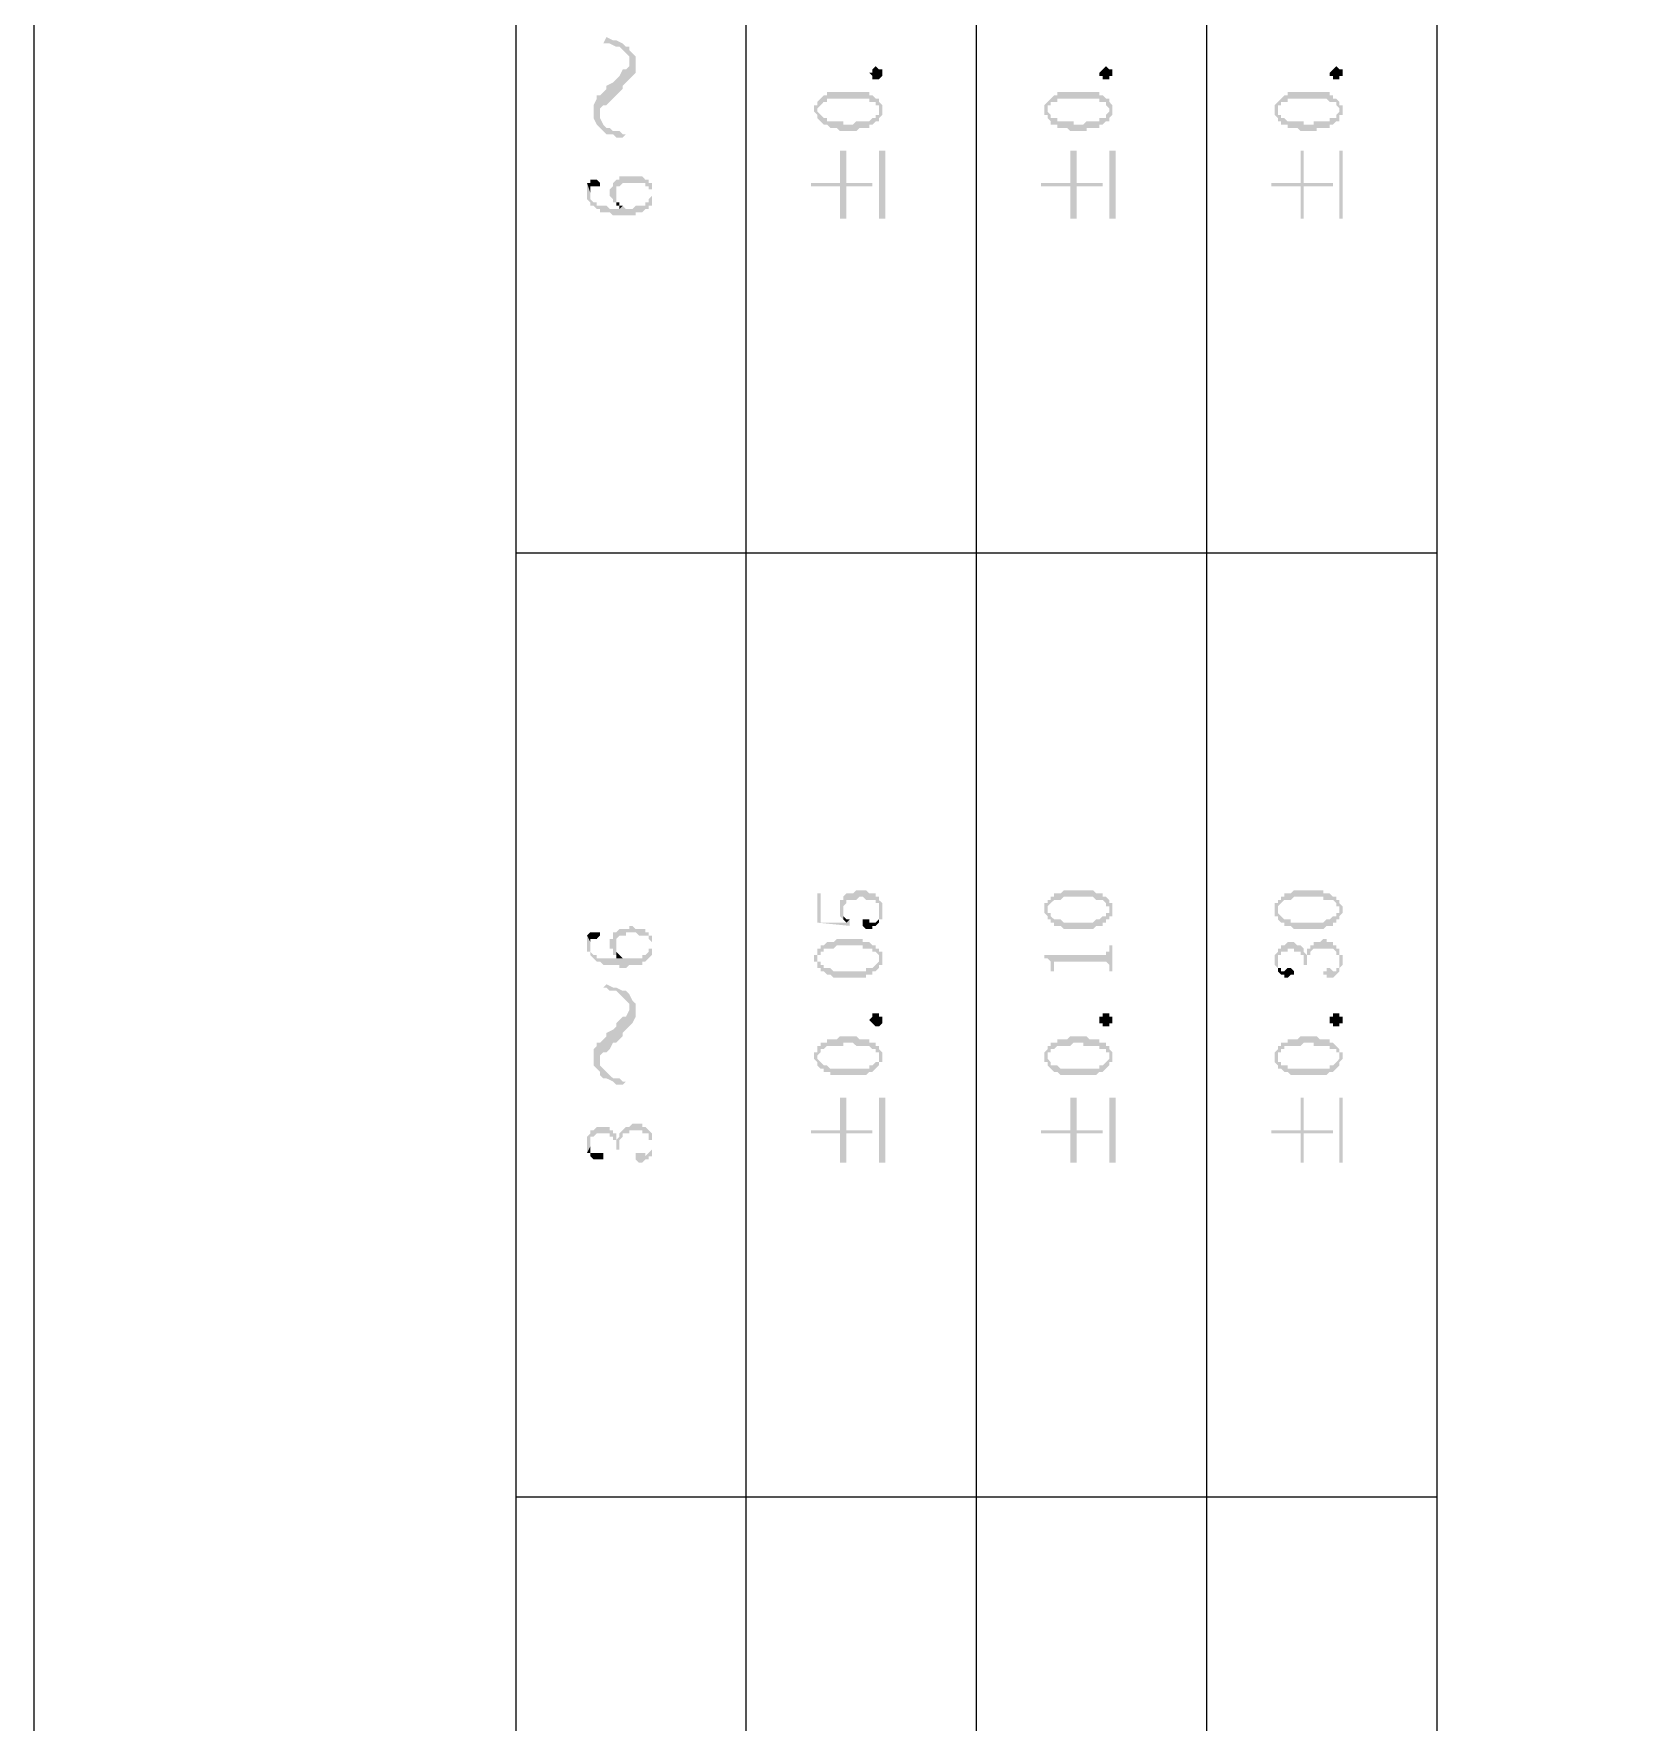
# Model space of a CAD drawing. Header units: inches. Extents: x 3613 to 8393, y -2205 to -794.
# Drawn here: x 3613.22 to 3635.65, y -1136.11 to -1112.62 of the extents above; entities that cross this region are included whole.
import ezdxf

# ---------------------------------------------------------------- set-up
doc = ezdxf.new("R2010")
doc.units = ezdxf.units.IN
doc.header["$MEASUREMENT"] = 0

msp = doc.modelspace()

# ---------------------------------------------------------------- hatches: boundary and pattern name
at = {"transparency": 33554559}
for points in [[(3621.146, -1112.757), (3621.236, -1112.757), (3621.327, -1112.802), (3621.372, -1112.802), (3621.417, -1112.847), (3621.417, -1112.847), (3621.462, -1112.892), (3621.507, -1112.938), (3621.507, -1113.254), (3621.507, -1113.254), (3621.552, -1113.208), (3621.598, -1113.163), (3621.598, -1112.938), (3621.552, -1112.892), (3621.507, -1112.847), (3621.507, -1112.802), (3621.462, -1112.802), (3621.417, -1112.757), (3621.327, -1112.712), (3621.282, -1112.712), (3621.191, -1112.667)], [(3621.011, -1113.705), (3621.011, -1113.795), (3621.056, -1113.885), (3621.101, -1113.931), (3621.101, -1113.75), (3621.101, -1113.66), (3621.146, -1113.615), (3621.191, -1113.615), (3621.236, -1113.569), (3621.282, -1113.524), (3621.327, -1113.479), (3621.372, -1113.434), (3621.417, -1113.389), (3621.417, -1113.344), (3621.462, -1113.299), (3621.507, -1113.254), (3621.507, -1113.028), (3621.507, -1113.073), (3621.462, -1113.118), (3621.417, -1113.118), (3621.372, -1113.208), (3621.327, -1113.254), (3621.327, -1113.254), (3621.282, -1113.299), (3621.191, -1113.344), (3621.191, -1113.389), (3621.146, -1113.434), (3621.101, -1113.479), (3621.056, -1113.479), (3621.056, -1113.524), (3621.011, -1113.615), (3621.011, -1113.66)], [(3625.028, -1113.163), (3625.028, -1113.208), (3625.028, -1113.208), (3624.982, -1113.254), (3624.892, -1113.254), (3624.892, -1113.208), (3624.892, -1113.208), (3624.847, -1113.163), (3624.892, -1113.163), (3624.892, -1113.118), (3624.892, -1113.118), (3624.937, -1113.073), (3624.937, -1113.073), (3624.982, -1113.118), (3625.028, -1113.118), (3625.028, -1113.163)], [(3628.232, -1113.163), (3628.232, -1113.208), (3628.187, -1113.208), (3628.187, -1113.254), (3628.097, -1113.254), (3628.097, -1113.208), (3628.051, -1113.208), (3628.051, -1113.163), (3628.051, -1113.163), (3628.097, -1113.118), (3628.097, -1113.118), (3628.142, -1113.073), (3628.142, -1113.073), (3628.187, -1113.118), (3628.232, -1113.118), (3628.232, -1113.163)], [(3631.436, -1113.163), (3631.436, -1113.208), (3631.391, -1113.208), (3631.391, -1113.254), (3631.301, -1113.254), (3631.301, -1113.208), (3631.256, -1113.208), (3631.256, -1113.163), (3631.256, -1113.163), (3631.301, -1113.118), (3631.301, -1113.118), (3631.346, -1113.073), (3631.346, -1113.073), (3631.391, -1113.118), (3631.436, -1113.118), (3631.436, -1113.163)], [(3624.08, -1113.705), (3624.08, -1113.705), (3624.125, -1113.75), (3624.125, -1113.795), (3624.125, -1113.66), (3624.125, -1113.66), (3624.17, -1113.615), (3624.17, -1113.615), (3624.215, -1113.569), (3624.26, -1113.569), (3624.26, -1113.524), (3624.847, -1113.524), (3624.847, -1113.569), (3624.937, -1113.569), (3624.937, -1113.615), (3624.982, -1113.615), (3624.982, -1113.66), (3624.982, -1113.705), (3624.982, -1113.524), (3624.937, -1113.524), (3624.892, -1113.479), (3624.847, -1113.479), (3624.847, -1113.434), (3624.26, -1113.434), (3624.26, -1113.479), (3624.215, -1113.479), (3624.17, -1113.524), (3624.17, -1113.524), (3624.125, -1113.569), (3624.125, -1113.615), (3624.08, -1113.615), (3624.08, -1113.66)], [(3627.284, -1113.705), (3627.284, -1113.75), (3627.329, -1113.75), (3627.329, -1113.795), (3627.329, -1113.66), (3627.329, -1113.615), (3627.374, -1113.615), (3627.374, -1113.569), (3627.465, -1113.569), (3627.465, -1113.524), (3628.051, -1113.524), (3628.051, -1113.569), (3628.142, -1113.569), (3628.142, -1113.615), (3628.142, -1113.615), (3628.187, -1113.66), (3628.187, -1113.705), (3628.187, -1113.524), (3628.142, -1113.524), (3628.097, -1113.479), (3628.051, -1113.479), (3628.051, -1113.434), (3627.465, -1113.434), (3627.465, -1113.479), (3627.42, -1113.479), (3627.374, -1113.524), (3627.374, -1113.524), (3627.329, -1113.569), (3627.329, -1113.569), (3627.284, -1113.615), (3627.284, -1113.66)], [(3630.489, -1113.705), (3630.489, -1113.75), (3630.489, -1113.75), (3630.534, -1113.795), (3630.534, -1113.66), (3630.534, -1113.615), (3630.579, -1113.615), (3630.579, -1113.569), (3630.669, -1113.569), (3630.669, -1113.524), (3631.211, -1113.524), (3631.256, -1113.569), (3631.346, -1113.569), (3631.346, -1113.615), (3631.346, -1113.615), (3631.391, -1113.66), (3631.391, -1113.705), (3631.391, -1113.569), (3631.346, -1113.524), (3631.301, -1113.524), (3631.301, -1113.479), (3631.256, -1113.479), (3631.256, -1113.434), (3630.669, -1113.434), (3630.669, -1113.479), (3630.624, -1113.479), (3630.579, -1113.524), (3630.579, -1113.524), (3630.534, -1113.569), (3630.534, -1113.569), (3630.489, -1113.615), (3630.489, -1113.66)], [(3624.125, -1113.795), (3624.17, -1113.84), (3624.17, -1113.84), (3624.215, -1113.885), (3624.26, -1113.885), (3624.305, -1113.931), (3624.396, -1113.931), (3624.441, -1113.976), (3624.667, -1113.976), (3624.712, -1113.931), (3624.847, -1113.931), (3624.847, -1113.885), (3624.892, -1113.885), (3624.937, -1113.84), (3624.982, -1113.84), (3624.982, -1113.795), (3624.982, -1113.795), (3625.028, -1113.75), (3625.028, -1113.705), (3625.028, -1113.66), (3625.028, -1113.615), (3625.028, -1113.615), (3624.982, -1113.569), (3624.982, -1113.705), (3624.982, -1113.75), (3624.937, -1113.75), (3624.937, -1113.795), (3624.892, -1113.795), (3624.847, -1113.84), (3624.667, -1113.84), (3624.621, -1113.885), (3624.486, -1113.885), (3624.486, -1113.84), (3624.26, -1113.84), (3624.26, -1113.795), (3624.215, -1113.795), (3624.17, -1113.75), (3624.17, -1113.75), (3624.125, -1113.705), (3624.125, -1113.705)], [(3627.329, -1113.795), (3627.374, -1113.84), (3627.374, -1113.885), (3627.465, -1113.885), (3627.465, -1113.931), (3627.6, -1113.931), (3627.645, -1113.976), (3627.871, -1113.976), (3627.871, -1113.931), (3628.051, -1113.931), (3628.051, -1113.885), (3628.097, -1113.885), (3628.142, -1113.84), (3628.187, -1113.84), (3628.187, -1113.795), (3628.187, -1113.795), (3628.232, -1113.75), (3628.232, -1113.705), (3628.232, -1113.66), (3628.232, -1113.615), (3628.232, -1113.615), (3628.187, -1113.569), (3628.187, -1113.705), (3628.187, -1113.705), (3628.142, -1113.75), (3628.142, -1113.795), (3628.051, -1113.795), (3628.051, -1113.84), (3627.871, -1113.84), (3627.826, -1113.885), (3627.69, -1113.885), (3627.69, -1113.84), (3627.465, -1113.84), (3627.465, -1113.795), (3627.374, -1113.795), (3627.374, -1113.75), (3627.374, -1113.75), (3627.329, -1113.705), (3627.329, -1113.705)], [(3630.534, -1113.795), (3630.534, -1113.84), (3630.579, -1113.84), (3630.579, -1113.885), (3630.669, -1113.885), (3630.669, -1113.931), (3630.804, -1113.931), (3630.85, -1113.976), (3631.075, -1113.976), (3631.075, -1113.931), (3631.256, -1113.931), (3631.256, -1113.885), (3631.301, -1113.885), (3631.346, -1113.84), (3631.391, -1113.84), (3631.391, -1113.795), (3631.391, -1113.75), (3631.436, -1113.75), (3631.436, -1113.705), (3631.436, -1113.66), (3631.436, -1113.615), (3631.391, -1113.615), (3631.391, -1113.569), (3631.391, -1113.705), (3631.391, -1113.705), (3631.346, -1113.75), (3631.346, -1113.795), (3631.256, -1113.795), (3631.256, -1113.84), (3631.03, -1113.84), (3631.03, -1113.885), (3630.895, -1113.885), (3630.895, -1113.84), (3630.669, -1113.84), (3630.624, -1113.795), (3630.579, -1113.795), (3630.579, -1113.75), (3630.534, -1113.75), (3630.534, -1113.705), (3630.534, -1113.705)], [(3621.101, -1113.931), (3621.101, -1113.931), (3621.146, -1113.976), (3621.191, -1114.021), (3621.282, -1114.021), (3621.327, -1114.066), (3621.417, -1114.066), (3621.462, -1114.021), (3621.417, -1114.021), (3621.372, -1113.976), (3621.282, -1113.976), (3621.236, -1113.931), (3621.191, -1113.931), (3621.146, -1113.885), (3621.101, -1113.795), (3621.101, -1113.75)], [(3624.035, -1114.698), (3624.035, -1114.743), (3624.441, -1114.743), (3624.441, -1115.194), (3624.531, -1115.194), (3624.531, -1114.743), (3624.892, -1114.743), (3624.892, -1114.698), (3624.531, -1114.698), (3624.531, -1114.246), (3624.441, -1114.246), (3624.441, -1114.698)], [(3625.073, -1115.194), (3625.073, -1114.246), (3624.982, -1114.246), (3624.982, -1115.194)], [(3627.239, -1114.698), (3627.239, -1114.743), (3627.645, -1114.743), (3627.645, -1115.194), (3627.735, -1115.194), (3627.735, -1114.743), (3628.097, -1114.743), (3628.097, -1114.698), (3627.735, -1114.698), (3627.735, -1114.246), (3627.645, -1114.246), (3627.645, -1114.698)], [(3628.277, -1115.194), (3628.277, -1114.246), (3628.187, -1114.246), (3628.187, -1115.194)], [(3630.443, -1114.698), (3630.443, -1114.743), (3630.85, -1114.743), (3630.85, -1115.194), (3630.895, -1115.194), (3630.895, -1114.743), (3631.301, -1114.743), (3631.301, -1114.698), (3630.895, -1114.698), (3630.895, -1114.246), (3630.85, -1114.246), (3630.85, -1114.698)], [(3631.436, -1115.194), (3631.436, -1114.246), (3631.391, -1114.246), (3631.391, -1115.194)], [(3621.236, -1114.833), (3621.236, -1114.878), (3621.282, -1114.923), (3621.282, -1114.969), (3621.327, -1114.969), (3621.327, -1114.833), (3621.327, -1114.788), (3621.327, -1114.743), (3621.372, -1114.743), (3621.417, -1114.698), (3621.733, -1114.698), (3621.733, -1114.743), (3621.778, -1114.743), (3621.778, -1114.788), (3621.823, -1114.788), (3621.823, -1114.833), (3621.823, -1114.969), (3621.823, -1114.923), (3621.823, -1114.833), (3621.823, -1114.743), (3621.823, -1114.698), (3621.778, -1114.698), (3621.778, -1114.653), (3621.733, -1114.653), (3621.688, -1114.607), (3621.372, -1114.607), (3621.372, -1114.653), (3621.327, -1114.653), (3621.282, -1114.698), (3621.282, -1114.743), (3621.282, -1114.743), (3621.236, -1114.788), (3621.236, -1114.788)], [(3620.921, -1114.698), (3620.966, -1114.833), (3620.966, -1114.788), (3620.966, -1114.743), (3621.101, -1114.743), (3621.101, -1114.698), (3621.101, -1114.698), (3621.056, -1114.653), (3620.966, -1114.653), (3620.966, -1114.698)], [(3620.921, -1114.788), (3620.921, -1114.878), (3620.921, -1114.923), (3620.921, -1114.923), (3620.966, -1114.969), (3620.966, -1115.014), (3621.011, -1115.014), (3621.056, -1115.059), (3621.101, -1115.059), (3621.101, -1115.104), (3621.236, -1115.104), (3621.282, -1115.149), (3621.598, -1115.149), (3621.598, -1115.104), (3621.688, -1115.104), (3621.733, -1115.059), (3621.778, -1115.059), (3621.778, -1115.014), (3621.823, -1115.014), (3621.823, -1114.833), (3621.823, -1114.878), (3621.823, -1114.878), (3621.778, -1114.923), (3621.778, -1114.969), (3621.733, -1114.969), (3621.733, -1115.014), (3621.598, -1115.014), (3621.552, -1115.059), (3621.462, -1115.059), (3621.417, -1115.014), (3621.417, -1115.014), (3621.372, -1115.059), (3621.236, -1115.059), (3621.191, -1115.014), (3621.056, -1115.014), (3621.056, -1114.969), (3621.011, -1114.969), (3620.966, -1114.923), (3620.966, -1114.878), (3620.966, -1114.833), (3620.966, -1114.833), (3620.921, -1114.698), (3620.921, -1114.743)], [(3621.327, -1114.969), (3621.327, -1115.014), (3621.372, -1115.014), (3621.372, -1115.059), (3621.417, -1115.014), (3621.372, -1115.014), (3621.372, -1114.969), (3621.327, -1114.969), (3621.327, -1114.923), (3621.327, -1114.878), (3621.327, -1114.833)], [(3624.125, -1124.582), (3624.125, -1124.988), (3624.576, -1125.033), (3624.576, -1124.988), (3624.576, -1124.943), (3624.531, -1124.988), (3624.17, -1124.988), (3624.17, -1124.582)], [(3624.441, -1124.762), (3624.441, -1124.852), (3624.441, -1124.898), (3624.441, -1124.898), (3624.486, -1124.943), (3624.486, -1124.807), (3624.486, -1124.762), (3624.486, -1124.762), (3624.531, -1124.717), (3624.531, -1124.672), (3624.667, -1124.672), (3624.712, -1124.627), (3624.757, -1124.627), (3624.802, -1124.672), (3624.937, -1124.672), (3624.937, -1124.717), (3624.982, -1124.717), (3624.982, -1124.762), (3624.982, -1124.807), (3624.982, -1124.943), (3625.028, -1124.943), (3625.028, -1124.898), (3625.028, -1124.807), (3625.028, -1124.762), (3625.028, -1124.717), (3624.982, -1124.672), (3624.982, -1124.627), (3624.937, -1124.627), (3624.937, -1124.582), (3624.847, -1124.582), (3624.802, -1124.537), (3624.667, -1124.537), (3624.621, -1124.582), (3624.531, -1124.582), (3624.486, -1124.627), (3624.486, -1124.672), (3624.441, -1124.672), (3624.441, -1124.717)], [(3627.284, -1124.807), (3627.284, -1124.852), (3627.284, -1124.852), (3627.329, -1124.898), (3627.329, -1124.943), (3627.329, -1124.807), (3627.329, -1124.762), (3627.329, -1124.762), (3627.374, -1124.717), (3627.374, -1124.717), (3627.42, -1124.672), (3627.51, -1124.672), (3627.555, -1124.627), (3627.961, -1124.627), (3628.006, -1124.672), (3628.097, -1124.672), (3628.142, -1124.717), (3628.142, -1124.762), (3628.187, -1124.762), (3628.187, -1124.807), (3628.187, -1124.672), (3628.187, -1124.672), (3628.142, -1124.627), (3628.097, -1124.627), (3628.097, -1124.582), (3628.006, -1124.582), (3627.961, -1124.537), (3627.555, -1124.537), (3627.51, -1124.582), (3627.42, -1124.582), (3627.42, -1124.627), (3627.374, -1124.627), (3627.374, -1124.672), (3627.329, -1124.672), (3627.329, -1124.717), (3627.284, -1124.717), (3627.284, -1124.762), (3627.284, -1124.762)], [(3627.329, -1124.943), (3627.374, -1124.943), (3627.374, -1124.988), (3627.42, -1124.988), (3627.42, -1125.033), (3627.51, -1125.033), (3627.555, -1125.078), (3627.961, -1125.078), (3628.006, -1125.033), (3628.097, -1125.033), (3628.097, -1124.988), (3628.142, -1124.988), (3628.142, -1124.943), (3628.187, -1124.943), (3628.187, -1124.898), (3628.232, -1124.898), (3628.232, -1124.852), (3628.232, -1124.807), (3628.232, -1124.762), (3628.232, -1124.717), (3628.187, -1124.717), (3628.187, -1124.672), (3628.187, -1124.807), (3628.187, -1124.852), (3628.142, -1124.852), (3628.142, -1124.898), (3628.097, -1124.898), (3628.051, -1124.943), (3628.006, -1124.943), (3627.961, -1124.988), (3627.555, -1124.988), (3627.51, -1124.943), (3627.42, -1124.943), (3627.374, -1124.898), (3627.374, -1124.852), (3627.329, -1124.852), (3627.329, -1124.807), (3627.329, -1124.807)], [(3630.489, -1124.807), (3630.489, -1124.852), (3630.489, -1124.898), (3630.534, -1124.898), (3630.534, -1124.943), (3630.534, -1124.807), (3630.534, -1124.762), (3630.534, -1124.762), (3630.579, -1124.717), (3630.579, -1124.717), (3630.624, -1124.672), (3630.714, -1124.672), (3630.759, -1124.627), (3631.166, -1124.627), (3631.166, -1124.672), (3631.301, -1124.672), (3631.346, -1124.717), (3631.346, -1124.762), (3631.391, -1124.762), (3631.391, -1124.807), (3631.391, -1124.672), (3631.346, -1124.672), (3631.346, -1124.627), (3631.301, -1124.627), (3631.256, -1124.582), (3631.166, -1124.582), (3631.166, -1124.537), (3630.759, -1124.537), (3630.714, -1124.582), (3630.624, -1124.582), (3630.624, -1124.627), (3630.579, -1124.627), (3630.579, -1124.672), (3630.534, -1124.672), (3630.534, -1124.717), (3630.489, -1124.717), (3630.489, -1124.762), (3630.489, -1124.762)], [(3630.534, -1124.943), (3630.534, -1124.943), (3630.579, -1124.988), (3630.624, -1124.988), (3630.624, -1125.033), (3630.714, -1125.033), (3630.759, -1125.078), (3631.166, -1125.078), (3631.211, -1125.033), (3631.301, -1125.033), (3631.301, -1124.988), (3631.346, -1124.988), (3631.346, -1124.943), (3631.391, -1124.943), (3631.391, -1124.898), (3631.391, -1124.898), (3631.436, -1124.852), (3631.436, -1124.807), (3631.436, -1124.762), (3631.436, -1124.762), (3631.391, -1124.717), (3631.391, -1124.672), (3631.391, -1124.807), (3631.391, -1124.852), (3631.346, -1124.852), (3631.346, -1124.898), (3631.301, -1124.898), (3631.256, -1124.943), (3631.211, -1124.943), (3631.166, -1124.988), (3630.714, -1124.988), (3630.714, -1124.943), (3630.624, -1124.943), (3630.579, -1124.898), (3630.579, -1124.898), (3630.534, -1124.852), (3630.534, -1124.807), (3630.534, -1124.807)], [(3624.486, -1124.943), (3624.486, -1124.943), (3624.531, -1124.988), (3624.531, -1124.988), (3624.576, -1124.943), (3624.531, -1124.943), (3624.486, -1124.898), (3624.486, -1124.852), (3624.486, -1124.807)], [(3624.757, -1124.988), (3624.757, -1125.033), (3624.757, -1125.033), (3624.802, -1125.078), (3624.892, -1125.078), (3624.892, -1125.033), (3624.937, -1125.033), (3624.982, -1124.988), (3624.982, -1124.807), (3624.982, -1124.898), (3624.982, -1124.943), (3624.982, -1124.943), (3624.937, -1124.988), (3624.847, -1124.988), (3624.847, -1124.943), (3624.757, -1124.943)], [(3620.921, -1125.168), (3620.966, -1125.259), (3620.966, -1125.214), (3621.056, -1125.214), (3621.101, -1125.168), (3621.101, -1125.123), (3620.966, -1125.123)], [(3620.921, -1125.259), (3620.921, -1125.304), (3620.921, -1125.349), (3620.921, -1125.394), (3620.966, -1125.394), (3620.966, -1125.439), (3620.966, -1125.439), (3621.011, -1125.484), (3621.011, -1125.484), (3621.056, -1125.529), (3621.101, -1125.529), (3621.146, -1125.575), (3621.372, -1125.575), (3621.372, -1125.62), (3621.462, -1125.62), (3621.507, -1125.575), (3621.688, -1125.575), (3621.688, -1125.529), (3621.733, -1125.529), (3621.778, -1125.484), (3621.778, -1125.484), (3621.823, -1125.439), (3621.823, -1125.304), (3621.823, -1125.349), (3621.778, -1125.349), (3621.778, -1125.394), (3621.778, -1125.394), (3621.733, -1125.439), (3621.688, -1125.439), (3621.688, -1125.484), (3621.056, -1125.484), (3621.056, -1125.439), (3621.011, -1125.439), (3620.966, -1125.394), (3620.966, -1125.349), (3620.966, -1125.259), (3620.921, -1125.168)], [(3621.236, -1125.304), (3621.236, -1125.349), (3621.282, -1125.349), (3621.282, -1125.394), (3621.282, -1125.439), (3621.327, -1125.439), (3621.327, -1125.259), (3621.327, -1125.214), (3621.327, -1125.214), (3621.372, -1125.168), (3621.462, -1125.168), (3621.462, -1125.123), (3621.598, -1125.123), (3621.643, -1125.168), (3621.778, -1125.168), (3621.778, -1125.214), (3621.778, -1125.214), (3621.823, -1125.259), (3621.823, -1125.439), (3621.823, -1125.394), (3621.823, -1125.349), (3621.823, -1125.304), (3621.823, -1125.259), (3621.823, -1125.214), (3621.823, -1125.168), (3621.778, -1125.168), (3621.778, -1125.123), (3621.733, -1125.123), (3621.733, -1125.078), (3621.598, -1125.078), (3621.552, -1125.033), (3621.507, -1125.033), (3621.507, -1125.078), (3621.372, -1125.078), (3621.327, -1125.123), (3621.282, -1125.123), (3621.282, -1125.168), (3621.282, -1125.214), (3621.236, -1125.214), (3621.236, -1125.259)], [(3621.327, -1125.439), (3621.327, -1125.484), (3621.417, -1125.484), (3621.372, -1125.439), (3621.372, -1125.439), (3621.327, -1125.394), (3621.327, -1125.304), (3621.327, -1125.304)], [(3624.08, -1125.484), (3624.08, -1125.529), (3624.125, -1125.529), (3624.125, -1125.575), (3624.125, -1125.62), (3624.125, -1125.484), (3624.125, -1125.439), (3624.17, -1125.439), (3624.17, -1125.394), (3624.215, -1125.394), (3624.215, -1125.349), (3624.351, -1125.349), (3624.396, -1125.304), (3624.757, -1125.304), (3624.757, -1125.349), (3624.892, -1125.349), (3624.892, -1125.394), (3624.937, -1125.394), (3624.982, -1125.439), (3624.982, -1125.484), (3624.982, -1125.349), (3624.937, -1125.349), (3624.937, -1125.304), (3624.892, -1125.304), (3624.847, -1125.259), (3624.757, -1125.259), (3624.757, -1125.214), (3624.396, -1125.214), (3624.351, -1125.259), (3624.26, -1125.259), (3624.215, -1125.304), (3624.17, -1125.304), (3624.17, -1125.349), (3624.125, -1125.349), (3624.125, -1125.394), (3624.125, -1125.439), (3624.08, -1125.439)], [(3624.125, -1125.62), (3624.17, -1125.62), (3624.17, -1125.665), (3624.215, -1125.665), (3624.26, -1125.71), (3624.305, -1125.71), (3624.351, -1125.755), (3624.802, -1125.755), (3624.802, -1125.71), (3624.892, -1125.71), (3624.892, -1125.665), (3624.937, -1125.665), (3624.982, -1125.62), (3624.982, -1125.575), (3625.028, -1125.575), (3625.028, -1125.529), (3625.028, -1125.484), (3625.028, -1125.439), (3625.028, -1125.394), (3624.982, -1125.394), (3624.982, -1125.349), (3624.982, -1125.529), (3624.982, -1125.529), (3624.937, -1125.575), (3624.937, -1125.575), (3624.892, -1125.62), (3624.802, -1125.62), (3624.802, -1125.665), (3624.351, -1125.665), (3624.305, -1125.62), (3624.215, -1125.62), (3624.215, -1125.575), (3624.17, -1125.575), (3624.17, -1125.529), (3624.125, -1125.529), (3624.125, -1125.484)], [(3627.284, -1125.439), (3627.284, -1125.484), (3627.329, -1125.484), (3627.374, -1125.529), (3627.374, -1125.62), (3627.374, -1125.665), (3627.42, -1125.665), (3627.42, -1125.575), (3627.42, -1125.529), (3628.142, -1125.529), (3628.187, -1125.575), (3628.187, -1125.665), (3628.232, -1125.665), (3628.232, -1125.304), (3628.187, -1125.304), (3628.187, -1125.349), (3628.187, -1125.394), (3628.142, -1125.394), (3628.142, -1125.439), (3628.097, -1125.439)], [(3630.489, -1125.484), (3630.489, -1125.529), (3630.489, -1125.575), (3630.489, -1125.575), (3630.534, -1125.62), (3630.534, -1125.529), (3630.534, -1125.484), (3630.534, -1125.439), (3630.579, -1125.439), (3630.579, -1125.394), (3630.669, -1125.394), (3630.669, -1125.349), (3630.759, -1125.349), (3630.759, -1125.394), (3630.85, -1125.394), (3630.85, -1125.439), (3630.895, -1125.439), (3630.895, -1125.529), (3630.895, -1125.575), (3630.94, -1125.575), (3630.94, -1125.529), (3630.94, -1125.439), (3630.985, -1125.439), (3630.985, -1125.394), (3630.985, -1125.394), (3631.03, -1125.349), (3631.301, -1125.349), (3631.346, -1125.394), (3631.346, -1125.439), (3631.391, -1125.439), (3631.391, -1125.484), (3631.391, -1125.529), (3631.391, -1125.349), (3631.346, -1125.349), (3631.346, -1125.304), (3631.301, -1125.304), (3631.301, -1125.259), (3631.211, -1125.259), (3631.211, -1125.214), (3631.166, -1125.214), (3631.12, -1125.259), (3631.03, -1125.259), (3631.03, -1125.304), (3630.985, -1125.304), (3630.985, -1125.349), (3630.94, -1125.349), (3630.94, -1125.394), (3630.94, -1125.439), (3630.895, -1125.394), (3630.895, -1125.349), (3630.895, -1125.349), (3630.85, -1125.304), (3630.804, -1125.304), (3630.759, -1125.259), (3630.669, -1125.259), (3630.624, -1125.304), (3630.579, -1125.304), (3630.579, -1125.349), (3630.534, -1125.349), (3630.534, -1125.394), (3630.534, -1125.394), (3630.489, -1125.439)], [(3631.166, -1125.71), (3631.211, -1125.71), (3631.211, -1125.755), (3631.301, -1125.755), (3631.346, -1125.71), (3631.346, -1125.71), (3631.391, -1125.665), (3631.391, -1125.62), (3631.391, -1125.62), (3631.436, -1125.575), (3631.436, -1125.529), (3631.436, -1125.484), (3631.436, -1125.439), (3631.391, -1125.439), (3631.391, -1125.349), (3631.391, -1125.529), (3631.391, -1125.575), (3631.391, -1125.62), (3631.346, -1125.62), (3631.346, -1125.665), (3631.301, -1125.665), (3631.256, -1125.62), (3631.211, -1125.62), (3631.211, -1125.665), (3631.166, -1125.665)], [(3630.534, -1125.62), (3630.534, -1125.665), (3630.534, -1125.665), (3630.579, -1125.71), (3630.624, -1125.71), (3630.624, -1125.755), (3630.669, -1125.755), (3630.714, -1125.71), (3630.759, -1125.71), (3630.759, -1125.665), (3630.759, -1125.665), (3630.714, -1125.62), (3630.669, -1125.62), (3630.624, -1125.665), (3630.579, -1125.665), (3630.579, -1125.62), (3630.534, -1125.62), (3630.534, -1125.529), (3630.534, -1125.529)], [(3621.146, -1125.891), (3621.191, -1125.891), (3621.236, -1125.936), (3621.327, -1125.936), (3621.372, -1125.981), (3621.417, -1126.026), (3621.417, -1126.026), (3621.462, -1126.071), (3621.507, -1126.116), (3621.507, -1126.432), (3621.507, -1126.432), (3621.552, -1126.387), (3621.598, -1126.297), (3621.598, -1126.116), (3621.552, -1126.071), (3621.507, -1125.981), (3621.507, -1125.981), (3621.462, -1125.936), (3621.417, -1125.936), (3621.327, -1125.891), (3621.282, -1125.891), (3621.191, -1125.845)], [(3621.011, -1126.883), (3621.011, -1126.974), (3621.056, -1127.019), (3621.101, -1127.064), (3621.101, -1126.838), (3621.146, -1126.793), (3621.191, -1126.793), (3621.236, -1126.748), (3621.282, -1126.658), (3621.327, -1126.658), (3621.372, -1126.613), (3621.417, -1126.568), (3621.417, -1126.522), (3621.462, -1126.477), (3621.507, -1126.432), (3621.507, -1126.161), (3621.507, -1126.206), (3621.462, -1126.297), (3621.417, -1126.297), (3621.372, -1126.342), (3621.327, -1126.387), (3621.327, -1126.432), (3621.282, -1126.477), (3621.191, -1126.522), (3621.191, -1126.568), (3621.146, -1126.613), (3621.101, -1126.658), (3621.056, -1126.658), (3621.056, -1126.703), (3621.011, -1126.748), (3621.011, -1126.838)], [(3625.028, -1126.342), (3625.028, -1126.387), (3625.028, -1126.387), (3624.982, -1126.432), (3624.937, -1126.432), (3624.892, -1126.387), (3624.892, -1126.387), (3624.847, -1126.342), (3624.847, -1126.342), (3624.892, -1126.297), (3624.892, -1126.252), (3624.982, -1126.252), (3624.982, -1126.297), (3625.028, -1126.297), (3625.028, -1126.342)], [(3628.232, -1126.342), (3628.232, -1126.387), (3628.187, -1126.387), (3628.187, -1126.432), (3628.097, -1126.432), (3628.097, -1126.387), (3628.051, -1126.387), (3628.051, -1126.342), (3628.051, -1126.297), (3628.097, -1126.297), (3628.097, -1126.252), (3628.187, -1126.252), (3628.187, -1126.297), (3628.232, -1126.297), (3628.232, -1126.342)], [(3631.436, -1126.342), (3631.436, -1126.387), (3631.391, -1126.387), (3631.391, -1126.432), (3631.301, -1126.432), (3631.301, -1126.387), (3631.256, -1126.387), (3631.256, -1126.342), (3631.256, -1126.297), (3631.301, -1126.297), (3631.301, -1126.252), (3631.391, -1126.252), (3631.391, -1126.297), (3631.436, -1126.297), (3631.436, -1126.342)], [(3624.08, -1126.838), (3624.08, -1126.883), (3624.08, -1126.883), (3624.125, -1126.929), (3624.125, -1126.974), (3624.125, -1126.838), (3624.125, -1126.838), (3624.17, -1126.793), (3624.17, -1126.748), (3624.215, -1126.748), (3624.26, -1126.703), (3624.486, -1126.703), (3624.486, -1126.658), (3624.621, -1126.658), (3624.667, -1126.703), (3624.847, -1126.703), (3624.892, -1126.748), (3624.937, -1126.748), (3624.937, -1126.793), (3624.982, -1126.793), (3624.982, -1126.838), (3624.982, -1126.703), (3624.937, -1126.703), (3624.937, -1126.658), (3624.847, -1126.658), (3624.847, -1126.613), (3624.712, -1126.613), (3624.667, -1126.568), (3624.441, -1126.568), (3624.396, -1126.613), (3624.26, -1126.613), (3624.26, -1126.658), (3624.17, -1126.658), (3624.17, -1126.703), (3624.125, -1126.703), (3624.125, -1126.748), (3624.125, -1126.793), (3624.08, -1126.793)], [(3627.284, -1126.838), (3627.284, -1126.883), (3627.284, -1126.929), (3627.329, -1126.929), (3627.329, -1126.974), (3627.329, -1126.838), (3627.329, -1126.793), (3627.374, -1126.793), (3627.374, -1126.748), (3627.42, -1126.748), (3627.465, -1126.703), (3627.645, -1126.703), (3627.69, -1126.658), (3627.826, -1126.658), (3627.826, -1126.703), (3628.051, -1126.703), (3628.051, -1126.748), (3628.142, -1126.748), (3628.142, -1126.793), (3628.187, -1126.793), (3628.187, -1126.838), (3628.187, -1126.703), (3628.142, -1126.703), (3628.142, -1126.658), (3628.051, -1126.658), (3628.051, -1126.613), (3627.916, -1126.613), (3627.871, -1126.568), (3627.645, -1126.568), (3627.6, -1126.613), (3627.465, -1126.613), (3627.465, -1126.658), (3627.374, -1126.658), (3627.374, -1126.703), (3627.329, -1126.703), (3627.329, -1126.748), (3627.329, -1126.748), (3627.284, -1126.793)], [(3630.489, -1126.838), (3630.489, -1126.883), (3630.489, -1126.929), (3630.489, -1126.929), (3630.534, -1126.974), (3630.534, -1126.838), (3630.534, -1126.793), (3630.579, -1126.793), (3630.579, -1126.748), (3630.624, -1126.748), (3630.624, -1126.703), (3630.85, -1126.703), (3630.895, -1126.658), (3631.03, -1126.658), (3631.03, -1126.703), (3631.256, -1126.703), (3631.256, -1126.748), (3631.346, -1126.748), (3631.346, -1126.793), (3631.391, -1126.793), (3631.391, -1126.838), (3631.391, -1126.748), (3631.346, -1126.703), (3631.346, -1126.703), (3631.301, -1126.658), (3631.256, -1126.658), (3631.256, -1126.613), (3631.12, -1126.613), (3631.075, -1126.568), (3630.85, -1126.568), (3630.804, -1126.613), (3630.669, -1126.613), (3630.669, -1126.658), (3630.579, -1126.658), (3630.579, -1126.703), (3630.534, -1126.703), (3630.534, -1126.748), (3630.534, -1126.748), (3630.489, -1126.793)], [(3624.125, -1126.974), (3624.17, -1127.019), (3624.215, -1127.019), (3624.215, -1127.064), (3624.305, -1127.064), (3624.305, -1127.109), (3624.802, -1127.109), (3624.847, -1127.064), (3624.892, -1127.064), (3624.937, -1127.019), (3624.937, -1127.019), (3624.982, -1126.974), (3624.982, -1126.929), (3625.028, -1126.929), (3625.028, -1126.883), (3625.028, -1126.838), (3625.028, -1126.793), (3625.028, -1126.793), (3624.982, -1126.748), (3624.982, -1126.883), (3624.982, -1126.929), (3624.937, -1126.929), (3624.892, -1126.974), (3624.847, -1126.974), (3624.847, -1127.019), (3624.305, -1127.019), (3624.26, -1126.974), (3624.215, -1126.974), (3624.17, -1126.929), (3624.17, -1126.929), (3624.125, -1126.883), (3624.125, -1126.838)], [(3627.329, -1126.974), (3627.374, -1127.019), (3627.374, -1127.019), (3627.42, -1127.064), (3627.465, -1127.064), (3627.51, -1127.109), (3628.006, -1127.109), (3628.051, -1127.064), (3628.097, -1127.064), (3628.142, -1127.019), (3628.142, -1127.019), (3628.187, -1126.974), (3628.187, -1126.929), (3628.232, -1126.929), (3628.232, -1126.883), (3628.232, -1126.838), (3628.232, -1126.793), (3628.232, -1126.793), (3628.187, -1126.748), (3628.187, -1126.883), (3628.187, -1126.883), (3628.142, -1126.929), (3628.142, -1126.929), (3628.097, -1126.974), (3628.051, -1126.974), (3628.051, -1127.019), (3627.51, -1127.019), (3627.465, -1126.974), (3627.374, -1126.974), (3627.374, -1126.929), (3627.374, -1126.929), (3627.329, -1126.883), (3627.329, -1126.838)], [(3630.534, -1126.974), (3630.534, -1127.019), (3630.579, -1127.019), (3630.624, -1127.064), (3630.669, -1127.064), (3630.714, -1127.109), (3631.211, -1127.109), (3631.256, -1127.064), (3631.301, -1127.064), (3631.346, -1127.019), (3631.346, -1127.019), (3631.391, -1126.974), (3631.391, -1126.929), (3631.391, -1126.929), (3631.436, -1126.883), (3631.436, -1126.838), (3631.436, -1126.793), (3631.391, -1126.793), (3631.391, -1126.748), (3631.391, -1126.883), (3631.391, -1126.883), (3631.346, -1126.929), (3631.346, -1126.929), (3631.301, -1126.974), (3631.256, -1126.974), (3631.256, -1127.019), (3630.669, -1127.019), (3630.669, -1126.974), (3630.579, -1126.974), (3630.579, -1126.929), (3630.534, -1126.929), (3630.534, -1126.883), (3630.534, -1126.838)], [(3621.101, -1127.064), (3621.101, -1127.109), (3621.146, -1127.154), (3621.191, -1127.154), (3621.282, -1127.199), (3621.327, -1127.244), (3621.417, -1127.244), (3621.462, -1127.199), (3621.417, -1127.199), (3621.372, -1127.154), (3621.282, -1127.154), (3621.236, -1127.109), (3621.191, -1127.064), (3621.191, -1127.064), (3621.146, -1127.019), (3621.101, -1126.974), (3621.101, -1126.929)], [(3624.035, -1127.876), (3624.035, -1127.921), (3624.441, -1127.921), (3624.441, -1128.328), (3624.531, -1128.328), (3624.531, -1127.921), (3624.892, -1127.921), (3624.892, -1127.876), (3624.531, -1127.876), (3624.531, -1127.425), (3624.441, -1127.425), (3624.441, -1127.876)], [(3625.073, -1128.328), (3625.073, -1127.425), (3624.982, -1127.425), (3624.982, -1128.328)], [(3627.239, -1127.876), (3627.239, -1127.921), (3627.645, -1127.921), (3627.645, -1128.328), (3627.735, -1128.328), (3627.735, -1127.921), (3628.097, -1127.921), (3628.097, -1127.876), (3627.735, -1127.876), (3627.735, -1127.425), (3627.645, -1127.425), (3627.645, -1127.876)], [(3628.277, -1128.328), (3628.277, -1127.425), (3628.187, -1127.425), (3628.187, -1128.328)], [(3630.443, -1127.876), (3630.443, -1127.921), (3630.85, -1127.921), (3630.85, -1128.328), (3630.895, -1128.328), (3630.895, -1127.921), (3631.301, -1127.921), (3631.301, -1127.876), (3630.895, -1127.876), (3630.895, -1127.425), (3630.85, -1127.425), (3630.85, -1127.876)], [(3631.436, -1128.328), (3631.436, -1127.425), (3631.391, -1127.425), (3631.391, -1128.328)], [(3620.921, -1128.057), (3620.921, -1128.147), (3620.921, -1128.192), (3620.966, -1128.102), (3620.966, -1128.057), (3620.966, -1128.012), (3620.966, -1127.967), (3621.011, -1127.967), (3621.056, -1127.921), (3621.236, -1127.921), (3621.236, -1127.967), (3621.282, -1127.967), (3621.282, -1128.012), (3621.327, -1128.012), (3621.327, -1128.057), (3621.327, -1128.147), (3621.372, -1128.147), (3621.372, -1128.057), (3621.372, -1128.012), (3621.372, -1128.012), (3621.417, -1127.967), (3621.417, -1127.921), (3621.507, -1127.921), (3621.507, -1127.876), (3621.688, -1127.876), (3621.688, -1127.921), (3621.778, -1127.921), (3621.778, -1127.967), (3621.778, -1128.012), (3621.823, -1128.012), (3621.823, -1128.102), (3621.823, -1127.921), (3621.823, -1127.921), (3621.778, -1127.876), (3621.778, -1127.876), (3621.733, -1127.831), (3621.688, -1127.831), (3621.688, -1127.786), (3621.552, -1127.786), (3621.507, -1127.831), (3621.462, -1127.831), (3621.417, -1127.876), (3621.417, -1127.876), (3621.372, -1127.921), (3621.372, -1127.967), (3621.327, -1128.012), (3621.327, -1127.967), (3621.327, -1127.921), (3621.282, -1127.921), (3621.282, -1127.876), (3621.236, -1127.876), (3621.236, -1127.831), (3621.056, -1127.831), (3621.011, -1127.876), (3620.966, -1127.876), (3620.966, -1127.921), (3620.966, -1127.921), (3620.921, -1127.967)], [(3621.598, -1128.237), (3621.598, -1128.283), (3621.598, -1128.283), (3621.643, -1128.328), (3621.688, -1128.328), (3621.733, -1128.283), (3621.778, -1128.283), (3621.778, -1128.237), (3621.823, -1128.237), (3621.823, -1128.192), (3621.823, -1128.147), (3621.823, -1128.057), (3621.823, -1128.012), (3621.823, -1127.967), (3621.823, -1127.921), (3621.823, -1128.102), (3621.823, -1128.147), (3621.778, -1128.192), (3621.778, -1128.192), (3621.733, -1128.237), (3621.733, -1128.192), (3621.598, -1128.192)], [(3620.921, -1128.192), (3620.966, -1128.192), (3620.966, -1128.237), (3620.966, -1128.237), (3621.011, -1128.283), (3621.146, -1128.283), (3621.146, -1128.237), (3621.146, -1128.192), (3620.966, -1128.192), (3620.966, -1128.147), (3620.966, -1128.102), (3620.966, -1128.102)]]:
    msp.add_hatch(color=256, dxfattribs=at).paths.add_polyline_path(points)

# ---------------------------------------------------------------- linework, layer by layer
msp.add_line((3619.928, -894.646), (3619.928, -1181.386))
msp.add_lwpolyline([(4033.221, -1185.646), (4033.221, -888.646), (3613.221, -888.646), (3613.221, -1185.646)], close=True)
for points in [[(3632.745, -894.646), (3632.745, -1181.386)], [(3623.132, -1067.038), (3623.132, -1160.056)], [(3626.336, -1067.038), (3626.336, -1160.056)], [(3629.541, -1067.038), (3629.541, -1160.056)], [(3619.928, -1119.843), (3632.745, -1119.843)], [(3619.928, -1132.976), (3632.745, -1132.976)]]:
    msp.add_lwpolyline(points)

doc.saveas('drawing.dxf')
